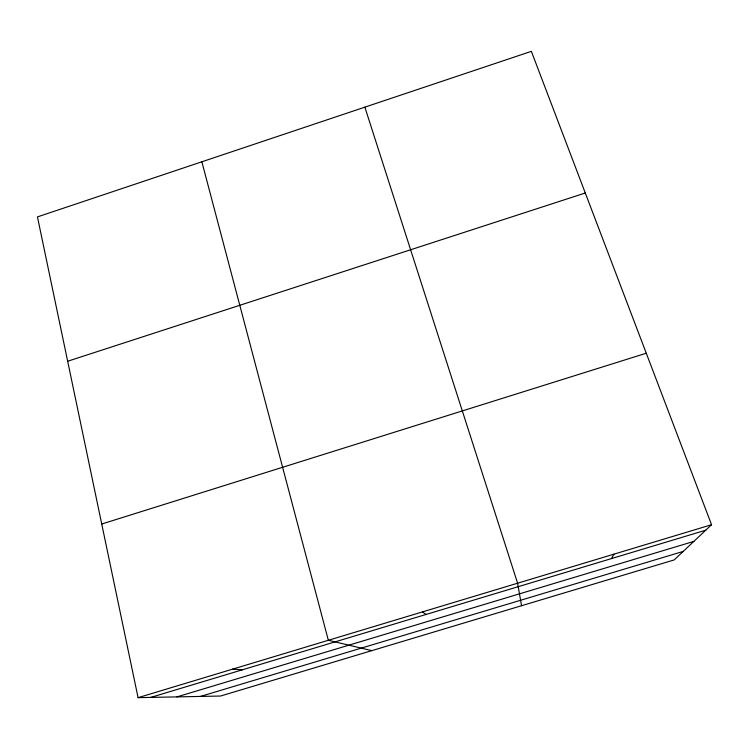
<?xml version="1.0" encoding="UTF-8"?>
<svg xmlns="http://www.w3.org/2000/svg" width="749" height="749" viewBox="0 0 749 749"><rect width="100%" height="100%" fill="white"/><g stroke="black" fill="none" stroke-linecap="round" stroke-linejoin="round"><path stroke-width="1.12" d="M611.437 558.604L613.983 554.157M711.55 524.731L674.184 559.924L220.534 696.036L138.078 697.656L37.45 216.901L531.369 51.344L711.55 524.731L138.078 697.656M67.663 361.243L585.287 192.999M101.733 524.019L646.275 353.228M150.736 697.413L705.773 530.18M176.951 696.888L693.864 541.396M200.47 696.43L683.219 551.414M232.621 669.147L242.339 669.812M371.822 650.647L328.343 640.283L201.856 161.793M422.399 611.924L426.087 614.442M364.857 107.154L517.606 583.218L521.547 605.726"/></g></svg>
